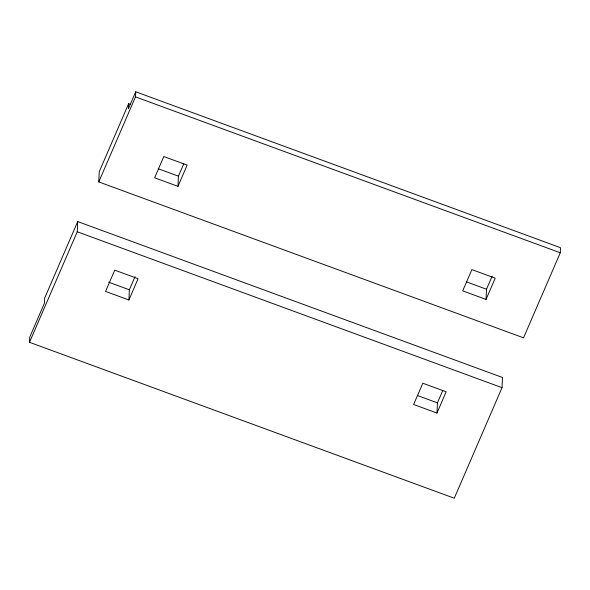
<?xml version="1.0" encoding="UTF-8"?>
<svg xmlns="http://www.w3.org/2000/svg" width="590" height="590" viewBox="0 0 590 590"><rect width="100%" height="100%" fill="white"/><g stroke="black" fill="none" stroke-linecap="round" stroke-linejoin="round"><path stroke-width="0.89" d="M29.5 342.311L29.729 337.215L44.42 303.201L44.656 298.105L77.71 221.575L502.474 377.475L502.016 387.667L454.271 498.218L29.5 342.311L77.246 231.767L77.71 221.575M128.62 103.7L128.384 108.796L135.73 91.782L560.5 247.689L560.271 252.786L523.544 337.819L98.773 181.919L99.238 171.727L128.62 103.7L130.346 104.334M98.773 181.919L135.501 96.878L135.73 91.782M128.9 299.978L138.082 278.723L114.74 270.154L105.558 291.416L128.9 299.978L129.365 289.786L135.014 276.71M177.974 186.359L187.155 165.097L163.814 156.534L154.632 177.789L177.974 186.359L178.438 176.167L183.733 163.902M436.969 413.052L446.151 391.79L422.816 383.227L413.634 404.489L436.969 413.052L437.433 402.859L442.729 390.595M486.042 299.425L495.224 278.17L471.889 269.601L462.708 290.863L486.042 299.425L486.507 289.233L492.156 276.157M135.501 96.878L560.271 252.786M158.555 168.865L178.438 176.167M466.624 281.939L486.507 289.233M77.246 231.767L502.016 387.667M108.619 282.175L129.365 289.786M417.55 395.566L437.433 402.859"/></g></svg>
